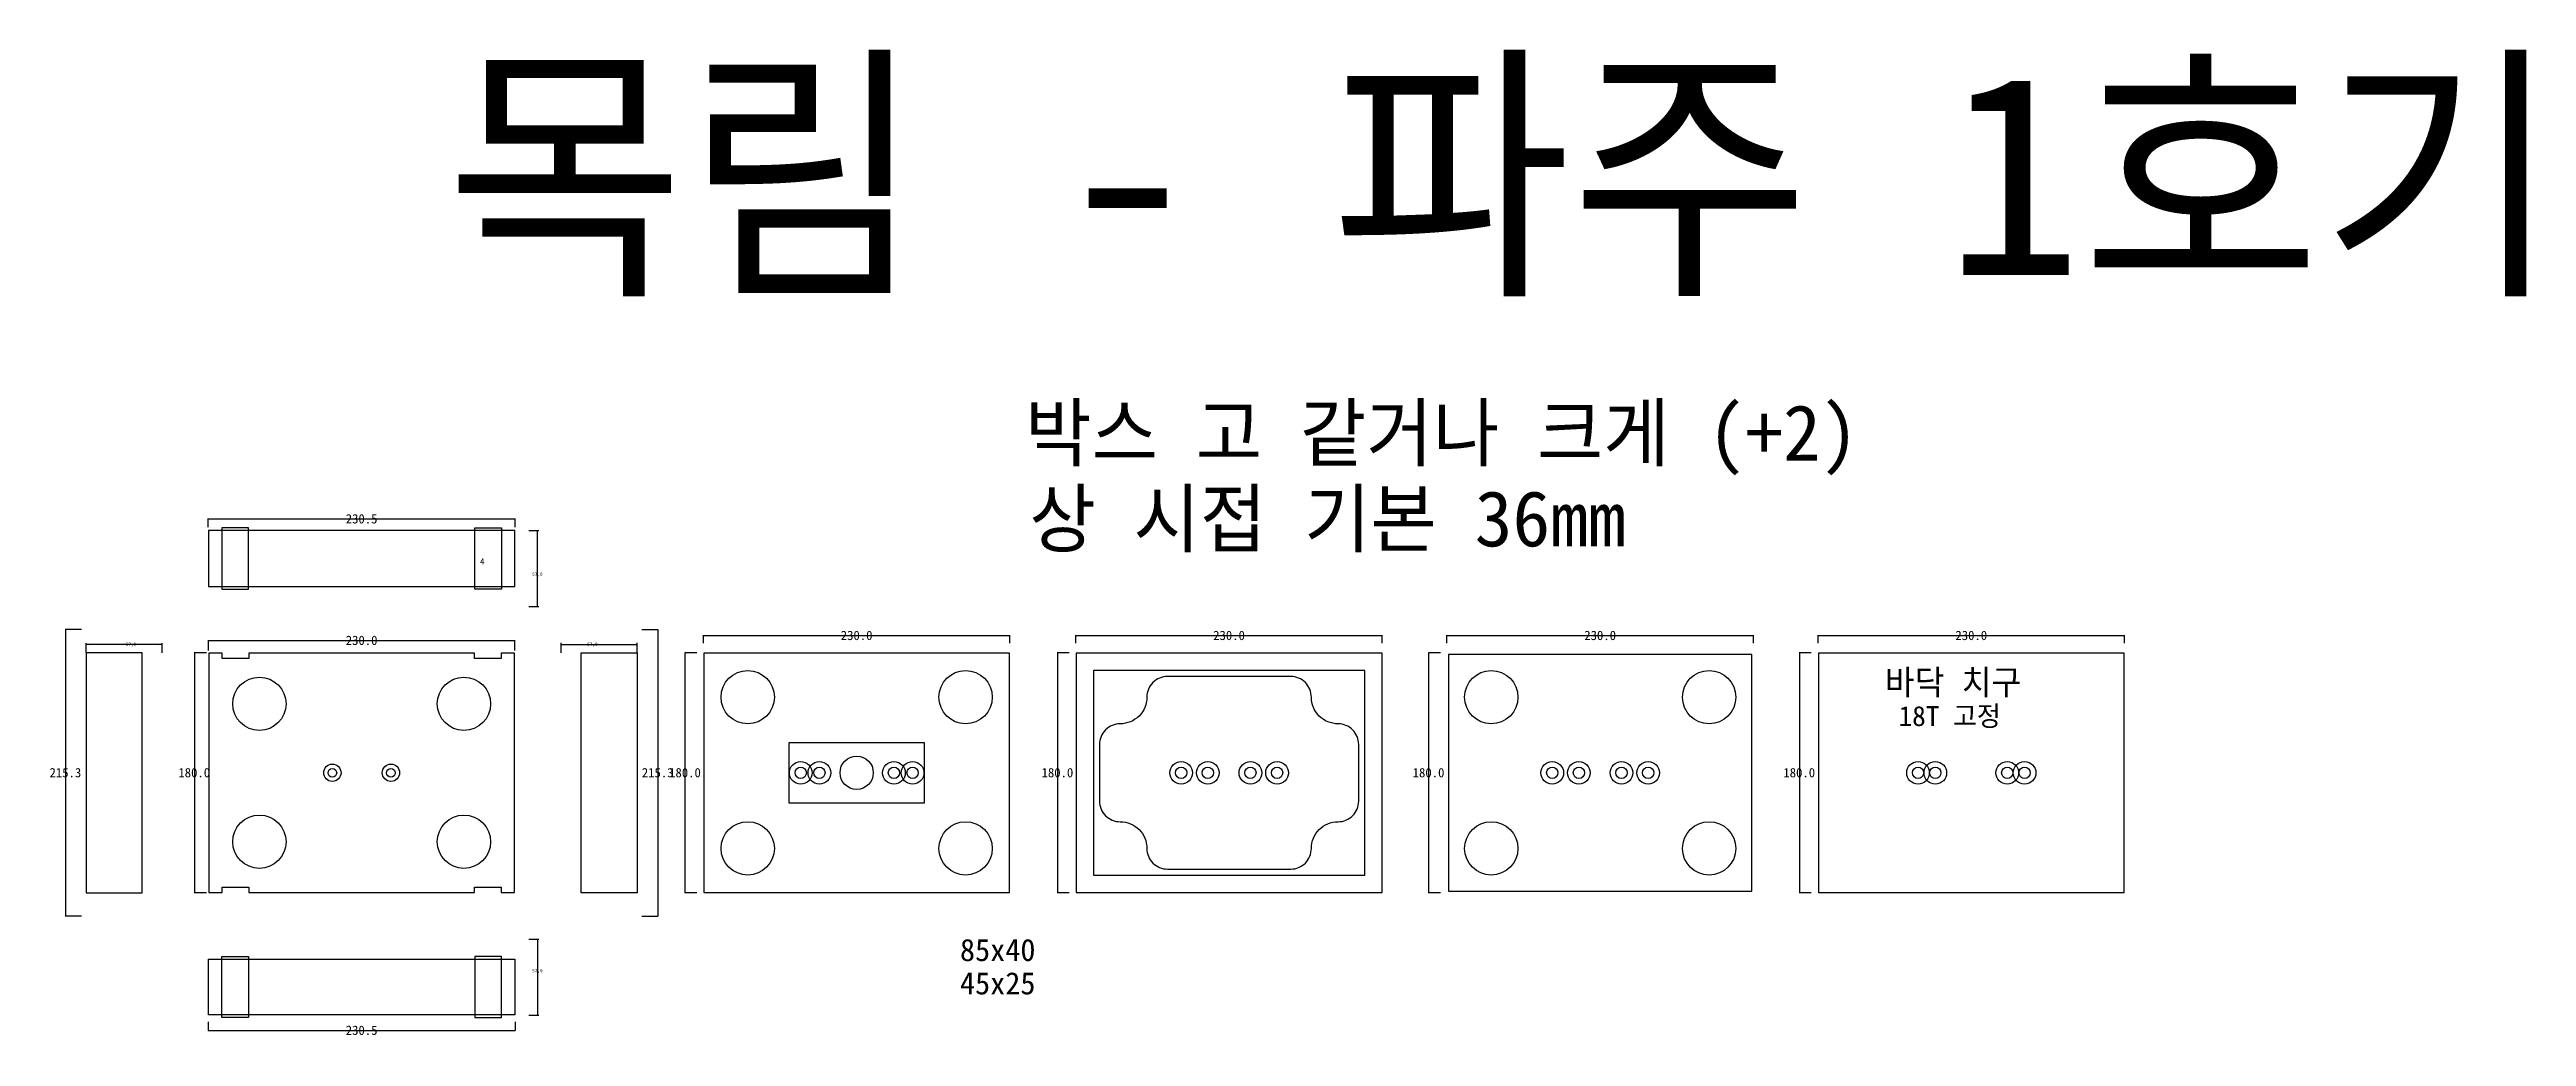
# Model space of a CAD drawing. Header units: millimetres. Extents: x 288 to 2147, y 169 to 910.
import ezdxf

# ---------------------------------------------------------------- set-up
doc = ezdxf.new("R2010")
doc.units = ezdxf.units.MM
for name, color, linetype in [('TEXT', 7, 'Continuous'), ('볼트 구멍', 7, 'Continuous'), ('치구', 7, 'Continuous'), ('치수', 7, 'Continuous')]:
    doc.layers.add(name, color=color, linetype=linetype)
doc.dimstyles.new('ISO-25', dxfattribs={"dimtxt": 2.5, "dimasz": 2.5, "dimexe": 1.25, "dimexo": 0.625, "dimtad": 1, "dimtxsty": 'Standard', "dimcen": 2.5, "dimadec": 0, "dimazin": 0, "dimtfac": 1, "dimtmove": 0, "dimatfit": 3, "dimfxl": 0, "dimarcsym": 0})
doc.dimstyles.get("Standard").update_dxf_attribs({"dimtxt": 7, "dimasz": 0.18, "dimexe": 0.18, "dimexo": 0.0625, "dimgap": 0.09, "dimtad": 0, "dimtih": 1, "dimtoh": 1, "dimdec": 1, "dimzin": 0, "dimdsep": 46, "dimtxsty": 'Standard', "dimcen": 0.09, "dimadec": 0, "dimazin": 0, "dimtfac": 1, "dimtdec": 1, "dimtofl": 0, "dimtmove": 0, "dimatfit": 3, "dimfxl": 0, "dimtolj": 1, "dimtzin": 0, "dimarcsym": 0})

# ---------------------------------------------------------------- blocks, each defined once
blk = doc.blocks.new('*D20')
at = {"color": 0, "lineweight": -2}
for p, q in [((779.1, 464), (779.1, 470)), ((779.1, 469.9), (1009.1, 469.9)), ((1009.1, 464), (1009.1, 470))]:
    blk.add_line(p, q, dxfattribs=at)
for points in [[(779.1, 469.9), (779.3, 469.9), (779.3, 469.8)], [(1009.1, 469.9), (1009, 469.8), (1009, 469.9)]]:
    blk.add_solid(points)
at = {"layer": 'Defpoints'}
for p in [(779.1, 469.9), (1009.1, 469.9), (779.1, 464), (1009.1, 464)]:
    blk.add_point(p, dxfattribs=at)
at = {"insert": (894.1, 469.9), "char_height": 7, "attachment_point": 5}
blk.add_mtext('230.0', dxfattribs=at)
blk = doc.blocks.new('*D21')
at = {"color": 0, "lineweight": -2}
for p, q in [((312.4, 474.5), (300.2, 474.5)), ((300.4, 474.5), (300.4, 259.2)), ((312.4, 259.2), (300.2, 259.2))]:
    blk.add_line(p, q, dxfattribs=at)
for points in [[(300.4, 474.5), (300.5, 474.3), (300.4, 474.3)], [(300.4, 259.2), (300.4, 259.4), (300.5, 259.4)]]:
    blk.add_solid(points)
at = {"layer": 'Defpoints'}
for p in [(300.4, 474.5), (312.5, 474.5), (300.4, 259.2), (312.5, 259.2)]:
    blk.add_point(p, dxfattribs=at)
at = {"insert": (300.3, 366.9), "char_height": 7, "attachment_point": 5}
blk.add_mtext('215.3', dxfattribs=at)
blk = doc.blocks.new('*D22')
at = {"color": 0, "lineweight": -2}
for p, q in [((406.1, 456.9), (396.9, 456.9)), ((397.1, 456.9), (397.1, 276.9)), ((406.1, 276.9), (396.9, 276.9))]:
    blk.add_line(p, q, dxfattribs=at)
for points in [[(397.1, 456.9), (397.1, 456.7), (397.1, 456.7)], [(397.1, 276.9), (397.1, 277), (397.1, 277)]]:
    blk.add_solid(points)
at = {"layer": 'Defpoints'}
for p in [(397.1, 456.9), (406.2, 456.9), (397.1, 276.9), (406.2, 276.9)]:
    blk.add_point(p, dxfattribs=at)
at = {"insert": (397, 366.9), "char_height": 7, "attachment_point": 5}
blk.add_mtext('180.0', dxfattribs=at)
blk = doc.blocks.new('*D23')
at = {"color": 0, "lineweight": -2}
for p, q in [((732.9, 474.5), (745, 474.5)), ((744.9, 474.5), (744.9, 259.2)), ((732.9, 259.2), (745, 259.2))]:
    blk.add_line(p, q, dxfattribs=at)
for points in [[(744.9, 474.5), (744.9, 474.3), (744.8, 474.3)], [(744.9, 259.2), (744.8, 259.4), (744.9, 259.4)]]:
    blk.add_solid(points)
at = {"layer": 'Defpoints'}
for p in [(732.8, 474.5), (744.9, 474.5), (732.8, 259.2), (744.9, 259.2)]:
    blk.add_point(p, dxfattribs=at)
at = {"insert": (744.8, 366.9), "char_height": 7, "attachment_point": 5}
blk.add_mtext('215.3', dxfattribs=at)
blk = doc.blocks.new('*D24')
at = {"color": 0, "lineweight": -2}
for p, q in [((774.2, 456.9), (765.2, 456.9)), ((765.3, 456.9), (765.3, 276.9)), ((774.2, 276.9), (765.2, 276.9))]:
    blk.add_line(p, q, dxfattribs=at)
for points in [[(765.3, 456.9), (765.4, 456.7), (765.3, 456.7)], [(765.3, 276.9), (765.3, 277), (765.4, 277)]]:
    blk.add_solid(points)
at = {"layer": 'Defpoints'}
for p in [(765.3, 456.9), (774.2, 456.9), (765.3, 276.9), (774.2, 276.9)]:
    blk.add_point(p, dxfattribs=at)
at = {"insert": (765.3, 366.9), "char_height": 7, "attachment_point": 5}
blk.add_mtext('180.0', dxfattribs=at)
blk = doc.blocks.new('*D25')
at = {"color": 0, "lineweight": -2}
for p, q in [((648.2, 242.1), (655.7, 242.1)), ((654.5, 242.1), (654.5, 185.1)), ((648.2, 185.1), (655.7, 185.1))]:
    blk.add_line(p, q, dxfattribs=at)
for points in [[(654.5, 242.1), (654.9, 239.6), (654.1, 239.6)], [(654.5, 185.1), (654.1, 187.6), (654.9, 187.6)]]:
    blk.add_solid(points)
at = {"layer": 'Defpoints'}
for p in [(647.6, 242.1), (654.5, 242.1), (647.6, 185.1), (654.5, 185.1)]:
    blk.add_point(p, dxfattribs=at)
at = {"insert": (654.5, 218.1), "char_height": 2.5, "attachment_point": 5}
blk.add_mtext('57,0', dxfattribs=at)
blk = doc.blocks.new('*D26')
at = {"color": 0, "lineweight": -2}
for p, q in [((407.4, 179.9), (407.4, 173.4)), ((407.4, 173.6), (637.9, 173.6)), ((637.9, 179.9), (637.9, 173.4))]:
    blk.add_line(p, q, dxfattribs=at)
for points in [[(407.4, 173.6), (407.6, 173.6), (407.6, 173.6)], [(637.9, 173.6), (637.7, 173.6), (637.7, 173.6)]]:
    blk.add_solid(points)
at = {"layer": 'Defpoints'}
for p in [(407.4, 180), (407.4, 173.6), (637.9, 180), (637.9, 173.6)]:
    blk.add_point(p, dxfattribs=at)
at = {"insert": (522.6, 173.6), "char_height": 7, "attachment_point": 5}
blk.add_mtext('230.5', dxfattribs=at)
blk = doc.blocks.new('*D27')
at = {"color": 0, "lineweight": -2}
for p, q in [((407.6, 458.7), (407.6, 466.3)), ((407.6, 466.1), (637.6, 466.1)), ((637.6, 458.7), (637.6, 466.3))]:
    blk.add_line(p, q, dxfattribs=at)
for points in [[(407.6, 466.1), (407.8, 466.1), (407.8, 466.1)], [(637.6, 466.1), (637.5, 466.1), (637.5, 466.1)]]:
    blk.add_solid(points)
at = {"layer": 'Defpoints'}
for p in [(407.6, 466.1), (637.6, 466.1), (407.6, 458.7), (637.6, 458.7)]:
    blk.add_point(p, dxfattribs=at)
at = {"insert": (522.6, 466.2), "char_height": 7, "attachment_point": 5}
blk.add_mtext('230.0', dxfattribs=at)
blk = doc.blocks.new('*D28')
at = {"color": 0, "lineweight": -2}
for p, q in [((407.4, 551.1), (407.4, 557.6)), ((407.4, 557.4), (637.9, 557.4)), ((637.9, 551.1), (637.9, 557.6))]:
    blk.add_line(p, q, dxfattribs=at)
for points in [[(407.4, 557.4), (407.6, 557.5), (407.6, 557.4)], [(637.9, 557.4), (637.7, 557.4), (637.7, 557.5)]]:
    blk.add_solid(points)
at = {"layer": 'Defpoints'}
for p in [(407.4, 557.4), (407.4, 551), (637.9, 557.4), (637.9, 551)]:
    blk.add_point(p, dxfattribs=at)
at = {"insert": (522.6, 557.4), "char_height": 7, "attachment_point": 5}
blk.add_mtext('230.5', dxfattribs=at)
blk = doc.blocks.new('*D29')
at = {"color": 0, "lineweight": -2}
for p, q in [((315.9, 456.9), (315.9, 464.2)), ((372.9, 463), (315.9, 463)), ((372.9, 456.8), (372.9, 464.2))]:
    blk.add_line(p, q, dxfattribs=at)
for points in [[(315.9, 463), (318.4, 463.4), (318.4, 462.6)], [(372.9, 463), (370.4, 462.6), (370.4, 463.4)]]:
    blk.add_solid(points)
at = {"layer": 'Defpoints'}
for p in [(315.9, 463), (315.9, 456.3), (372.9, 463), (372.9, 456.2)]:
    blk.add_point(p, dxfattribs=at)
at = {"insert": (349.5, 463), "char_height": 2.5, "attachment_point": 5}
blk.add_mtext('57,0', dxfattribs=at)
blk = doc.blocks.new('*D30')
at = {"color": 0, "lineweight": -2}
for p, q in [((648.2, 548.6), (655.7, 548.6)), ((654.5, 491.6), (654.5, 548.6)), ((648.2, 491.6), (655.7, 491.6))]:
    blk.add_line(p, q, dxfattribs=at)
for points in [[(654.5, 548.6), (654.9, 546.1), (654.1, 546.1)], [(654.5, 491.6), (654.1, 494.1), (654.9, 494.1)]]:
    blk.add_solid(points)
at = {"layer": 'Defpoints'}
for p in [(647.6, 548.6), (654.5, 548.6), (647.6, 491.6), (654.5, 491.6)]:
    blk.add_point(p, dxfattribs=at)
at = {"insert": (654.5, 515.6), "char_height": 2.5, "attachment_point": 5}
blk.add_mtext('57,0', dxfattribs=at)
blk = doc.blocks.new('*D31')
at = {"color": 0, "lineweight": -2}
for p, q in [((672.4, 456.9), (672.4, 464.3)), ((672.4, 463.1), (729.4, 463.1)), ((729.4, 456.9), (729.4, 464.3))]:
    blk.add_line(p, q, dxfattribs=at)
for points in [[(672.4, 463.1), (674.9, 463.5), (674.9, 462.7)], [(729.4, 463.1), (726.9, 462.7), (726.9, 463.5)]]:
    blk.add_solid(points)
at = {"layer": 'Defpoints'}
for p in [(672.4, 463.1), (672.4, 456.3), (729.4, 463.1), (729.4, 456.3)]:
    blk.add_point(p, dxfattribs=at)
at = {"insert": (695.8, 463.1), "char_height": 2.5, "attachment_point": 5}
blk.add_mtext('57,0', dxfattribs=at)
blk = doc.blocks.new('*D32')
at = {"color": 0, "lineweight": -2}
for p, q in [((1615.6, 464), (1615.6, 470)), ((1615.6, 469.9), (1845.6, 469.9)), ((1845.6, 464), (1845.6, 470))]:
    blk.add_line(p, q, dxfattribs=at)
for points in [[(1615.6, 469.9), (1615.8, 469.9), (1615.8, 469.8)], [(1845.6, 469.9), (1845.5, 469.8), (1845.5, 469.9)]]:
    blk.add_solid(points)
at = {"layer": 'Defpoints'}
for p in [(1615.6, 469.9), (1845.6, 469.9), (1615.6, 464), (1845.6, 464)]:
    blk.add_point(p, dxfattribs=at)
at = {"insert": (1730.6, 469.9), "char_height": 7, "attachment_point": 5}
blk.add_mtext('230.0', dxfattribs=at)
blk = doc.blocks.new('*D33')
at = {"color": 0, "lineweight": -2}
for p, q in [((1332.2, 456.9), (1323.2, 456.9)), ((1323.3, 456.9), (1323.3, 276.9)), ((1332.2, 276.9), (1323.2, 276.9))]:
    blk.add_line(p, q, dxfattribs=at)
for points in [[(1323.3, 456.9), (1323.4, 456.7), (1323.3, 456.7)], [(1323.3, 276.9), (1323.3, 277), (1323.4, 277)]]:
    blk.add_solid(points)
at = {"layer": 'Defpoints'}
for p in [(1323.3, 456.9), (1332.2, 456.9), (1323.3, 276.9), (1332.2, 276.9)]:
    blk.add_point(p, dxfattribs=at)
at = {"insert": (1323.3, 366.9), "char_height": 7, "attachment_point": 5}
blk.add_mtext('180.0', dxfattribs=at)
blk = doc.blocks.new('*D34')
at = {"color": 0, "lineweight": -2}
for p, q in [((1053.7, 456.9), (1044.7, 456.9)), ((1044.8, 456.9), (1044.8, 276.9)), ((1053.7, 276.9), (1044.7, 276.9))]:
    blk.add_line(p, q, dxfattribs=at)
for points in [[(1044.8, 456.9), (1044.9, 456.7), (1044.8, 456.7)], [(1044.8, 276.9), (1044.8, 277), (1044.9, 277)]]:
    blk.add_solid(points)
at = {"layer": 'Defpoints'}
for p in [(1044.8, 456.9), (1053.7, 456.9), (1044.8, 276.9), (1053.7, 276.9)]:
    blk.add_point(p, dxfattribs=at)
at = {"insert": (1044.8, 366.9), "char_height": 7, "attachment_point": 5}
blk.add_mtext('180.0', dxfattribs=at)
blk = doc.blocks.new('*D35')
at = {"color": 0, "lineweight": -2}
for p, q in [((1610.4, 456.9), (1601.4, 456.9)), ((1601.6, 456.9), (1601.6, 276.9)), ((1610.4, 276.9), (1601.4, 276.9))]:
    blk.add_line(p, q, dxfattribs=at)
for points in [[(1601.6, 456.9), (1601.6, 456.7), (1601.6, 456.7)], [(1601.6, 276.9), (1601.6, 277), (1601.6, 277)]]:
    blk.add_solid(points)
at = {"layer": 'Defpoints'}
for p in [(1601.6, 456.9), (1610.5, 456.9), (1601.6, 276.9), (1610.5, 276.9)]:
    blk.add_point(p, dxfattribs=at)
at = {"insert": (1601.5, 366.9), "char_height": 7, "attachment_point": 5}
blk.add_mtext('180.0', dxfattribs=at)
blk = doc.blocks.new('*D36')
at = {"color": 0, "lineweight": -2}
for p, q in [((1058.6, 464), (1058.6, 470)), ((1058.6, 469.9), (1288.6, 469.9)), ((1288.6, 464), (1288.6, 470))]:
    blk.add_line(p, q, dxfattribs=at)
for points in [[(1058.6, 469.9), (1058.8, 469.9), (1058.8, 469.8)], [(1288.6, 469.9), (1288.5, 469.8), (1288.5, 469.9)]]:
    blk.add_solid(points)
at = {"layer": 'Defpoints'}
for p in [(1058.6, 469.9), (1288.6, 469.9), (1058.6, 464), (1288.6, 464)]:
    blk.add_point(p, dxfattribs=at)
at = {"insert": (1173.6, 469.9), "char_height": 7, "attachment_point": 5}
blk.add_mtext('230.0', dxfattribs=at)
blk = doc.blocks.new('*D37')
at = {"color": 0, "lineweight": -2}
for p, q in [((1337.1, 464), (1337.1, 470)), ((1337.1, 469.9), (1567.1, 469.9)), ((1567.1, 464), (1567.1, 470))]:
    blk.add_line(p, q, dxfattribs=at)
for points in [[(1337.1, 469.9), (1337.3, 469.9), (1337.3, 469.8)], [(1567.1, 469.9), (1567, 469.8), (1567, 469.9)]]:
    blk.add_solid(points)
at = {"layer": 'Defpoints'}
for p in [(1337.1, 469.9), (1567.1, 469.9), (1337.1, 464), (1567.1, 464)]:
    blk.add_point(p, dxfattribs=at)
at = {"insert": (1452.1, 469.9), "char_height": 7, "attachment_point": 5}
blk.add_mtext('230.0', dxfattribs=at)

msp = doc.modelspace()

# ---------------------------------------------------------------- linework, layer by layer
at = {"layer": '볼트 구멍', "color": 1}
msp.add_lwpolyline([(945.14, 389.36), (843.14, 389.36), (843.14, 344.36), (945.14, 344.36)], close=True, dxfattribs=at)
at = {"layer": '볼트 구멍', "color": 2}
for centre, radius in [((500.64, 366.86), 6.5), ((544.64, 366.86), 6.5), ((866.14, 366.86), 4.25), ((922.14, 366.86), 4.25), ((1157.64, 366.86), 4.25), ((1189.64, 366.86), 4.25), ((1436.14, 366.86), 4.25), ((1468.14, 366.86), 4.25), ((1703.64, 366.86), 4.25), ((1757.64, 366.86), 4.25)]:
    msp.add_circle(centre, radius, dxfattribs=at)
at = {"layer": '볼트 구멍', "color": 6}
for centre in [(852.14, 366.86), (866.14, 366.86), (922.14, 366.86), (936.14, 366.86), (1137.64, 366.86), (1157.64, 366.86), (1189.64, 366.86), (1209.64, 366.86), (1416.14, 366.86), (1436.14, 366.86), (1468.14, 366.86), (1488.14, 366.86), (1690.64, 366.86), (1703.64, 366.86), (1757.64, 366.86), (1770.64, 366.86)]:
    msp.add_circle(centre, 8.5, dxfattribs=at)
at = {"layer": '볼트 구멍', "color": 3}
for centre, radius in [((894.14, 366.86), 12.5), ((500.64, 366.86), 3.25), ((544.64, 366.86), 3.25), ((852.14, 366.86), 4.25), ((936.14, 366.86), 4.25), ((1137.64, 366.86), 4.25), ((1209.64, 366.86), 4.25), ((1416.14, 366.86), 4.25), ((1488.14, 366.86), 4.25), ((1690.64, 366.86), 4.25), ((1770.64, 366.86), 4.25)]:
    msp.add_circle(centre, radius, dxfattribs=at)
at = {"layer": '치구'}
for points in [[(407.64, 506.61), (637.64, 506.61), (637.64, 548.61), (407.64, 548.61)], [(357.89, 456.86), (315.89, 456.86), (315.89, 276.86), (357.89, 276.86)], [(407.89, 277.11), (417.89, 277.11), (417.89, 281.11), (437.89, 281.11), (437.89, 277.11), (607.39, 277.11), (607.39, 281.11), (627.39, 281.11), (627.39, 277.11), (637.39, 277.11), (637.39, 456.61), (627.39, 456.61), (627.39, 452.61), (607.39, 452.61), (607.39, 456.61), (437.89, 456.61), (437.89, 452.61), (417.89, 452.61), (417.89, 456.61), (407.89, 456.61)], [(687.39, 456.86), (729.39, 456.86), (729.39, 276.86), (687.39, 276.86)], [(779.39, 456.61), (779.39, 277.11), (1008.89, 277.11), (1008.89, 456.61)], [(1058.89, 456.61), (1058.89, 277.11), (1288.39, 277.11), (1288.39, 456.61)], [(1338.39, 455.61), (1338.39, 278.11), (1565.89, 278.11), (1565.89, 455.61)], [(1615.89, 456.61), (1615.89, 277.11), (1845.39, 277.11), (1845.39, 456.61)], [(1071.89, 443.61), (1071.89, 290.11), (1275.39, 290.11), (1275.39, 443.61)], [(407.64, 227.11), (637.64, 227.11), (637.64, 185.11), (407.64, 185.11)]]:
    msp.add_lwpolyline(points, close=True, dxfattribs=at)
at = {"layer": '치구', "color": 1}
for points in [[(417.64, 504.61), (437.64, 504.61), (437.64, 550.61), (417.64, 550.61)], [(627.64, 504.61), (607.64, 504.61), (607.64, 550.61), (627.64, 550.61)], [(417.64, 229.11), (437.64, 229.11), (437.64, 183.11), (417.64, 183.11)], [(627.64, 229.11), (607.64, 229.11), (607.64, 183.11), (627.64, 183.11)]]:
    msp.add_lwpolyline(points, close=True, dxfattribs=at)
at = {"layer": '치구'}
msp.add_lwpolyline([(1076.39, 345.61, 0.4142136), (1091.89, 330.11, -0.4142136), (1111.89, 310.11, 0.4142136), (1127.39, 294.61), (1219.89, 294.61, 0.4142136), (1235.39, 310.11, -0.4142136), (1255.39, 330.11, 0.4142136), (1270.89, 345.61), (1270.89, 388.11, 0.4142136), (1255.39, 403.61, -0.4142136), (1235.39, 423.61, 0.4142136), (1219.89, 439.11), (1127.39, 439.11, 0.4142136), (1111.89, 423.61, -0.4142136), (1091.89, 403.61, 0.4142136), (1076.39, 388.11)], format="xyb", close=True, dxfattribs=at)
for centre in [(445.89, 418.61), (599.39, 418.61), (812.39, 423.61), (975.89, 423.61), (1370.39, 423.61), (1533.89, 423.61), (445.89, 315.11), (599.39, 315.11), (812.39, 310.11), (975.89, 310.11), (1370.39, 310.11), (1533.89, 310.11)]:
    msp.add_circle(centre, 20, dxfattribs=at)

# ---------------------------------------------------------------- texts
at = {"layer": 'TEXT', "color": 3}
msp.add_text('목림 - 파주 1호기', height=150, dxfattribs=at).set_placement((585.63, 740.35))
at = {"layer": 'TEXT', "color": 1}
for s, height, p in [('박스 고 같거나 크게 (+2)', 41.6667, (1020.59, 601.17)), ('상 시접 기본 36mm', 41.6667, (1023.74, 536.76)), ('4', 5, (611.45, 522.91)), ('85x40', 16.667, (971.64, 225.57)), ('45x25', 16.667, (971.64, 200.57))]:
    msp.add_text(s, height=height, dxfattribs=at).set_placement(p)
at = {"layer": 'TEXT', "color": 6, "linetype": 'Continuous'}
msp.add_text('바닥 치구', height=18.75, dxfattribs=at).set_placement((1665.72, 425.45))
at = {"layer": 'TEXT', "color": 6}
msp.add_text('18T 고정', height=15, dxfattribs=at).set_placement((1676.07, 401.95))

# ---------------------------------------------------------------- dimensions: what is measured, and where the dimension line sits
at = {"layer": '치수', "color": 4}
for base, p1, p2, dimstyle, override, picture, middle in [((637.89, 557.43), (407.39, 551.04), (637.89, 551.04), 'Standard', {"dimtxt": 5}, '*D28', (522.64, 557.43)), ((729.39, 463.09), (672.39, 456.26), (729.39, 456.26), 'ISO-25', {"dimtxt": 5, "dimdec": 1, "dimzin": 0, "dimtdec": 1}, '*D31', (695.79, 463.09)), ((637.89, 173.6), (407.39, 180), (637.89, 180), 'Standard', {"dimtxt": 5}, '*D26', (522.64, 173.6))]:
    dim = msp.add_linear_dim(base=base, p1=p1, p2=p2, dimstyle=dimstyle, override=override, dxfattribs=at)
    dim.commit()
    dim.dimension.update_dxf_attribs({"geometry": picture, "text_midpoint": middle, "dimtype": 128})
for base, p1, p2, angle, picture, middle in [((654.47, 548.61), (647.57, 491.61), (647.57, 548.61), 90, '*D30', (654.47, 515.61)), ((315.89, 462.99), (372.89, 456.15), (315.89, 456.26), 180, '*D29', (349.49, 462.99)), ((654.47, 185.11), (647.57, 242.11), (647.57, 185.11), 270, '*D25', (654.47, 218.11))]:
    dim = msp.add_linear_dim(base=base, p1=p1, p2=p2, angle=angle, dimstyle='ISO-25', override={"dimtxt": 5, "dimdec": 1, "dimzin": 0, "dimtdec": 1}, dxfattribs=at)
    dim.commit()
    dim.dimension.update_dxf_attribs({"geometry": picture, "text_midpoint": middle, "dimtype": 128})
for base, p1, p2, picture, middle in [((300.42, 259.21), (312.49, 474.51), (312.49, 259.21), '*D21', (300.33, 366.86)), ((744.86, 259.21), (732.79, 474.51), (732.79, 259.21), '*D23', (744.77, 366.86)), ((397.11, 276.86), (406.18, 456.86), (406.18, 276.86), '*D22', (397.02, 366.86)), ((765.34, 276.86), (774.25, 456.86), (774.25, 276.86), '*D24', (765.25, 366.86)), ((1044.84, 276.86), (1053.75, 456.86), (1053.75, 276.86), '*D34', (1044.75, 366.86)), ((1323.34, 276.86), (1332.25, 456.86), (1332.25, 276.86), '*D33', (1323.25, 366.86)), ((1601.59, 276.86), (1610.5, 456.86), (1610.5, 276.86), '*D35', (1601.5, 366.86))]:
    dim = msp.add_linear_dim(base=base, p1=p1, p2=p2, angle=90, dimstyle='Standard', override={"dimtxt": 5}, dxfattribs=at)
    dim.commit()
    dim.dimension.update_dxf_attribs({"geometry": picture, "text_midpoint": middle})
for base, p1, p2, picture, middle in [((637.64, 466.08), (407.64, 458.69), (637.64, 458.69), '*D27', (522.64, 466.17)), ((1009.14, 469.85), (779.14, 463.97), (1009.14, 463.97), '*D20', (894.14, 469.94)), ((1288.64, 469.85), (1058.64, 463.97), (1288.64, 463.97), '*D36', (1173.64, 469.94)), ((1567.14, 469.85), (1337.14, 463.97), (1567.14, 463.97), '*D37', (1452.14, 469.94)), ((1845.64, 469.85), (1615.64, 463.97), (1845.64, 463.97), '*D32', (1730.64, 469.94))]:
    dim = msp.add_linear_dim(base=base, p1=p1, p2=p2, dimstyle='Standard', override={"dimtxt": 5}, dxfattribs=at)
    dim.commit()
    dim.dimension.update_dxf_attribs({"geometry": picture, "text_midpoint": middle})

doc.saveas('drawing.dxf')
